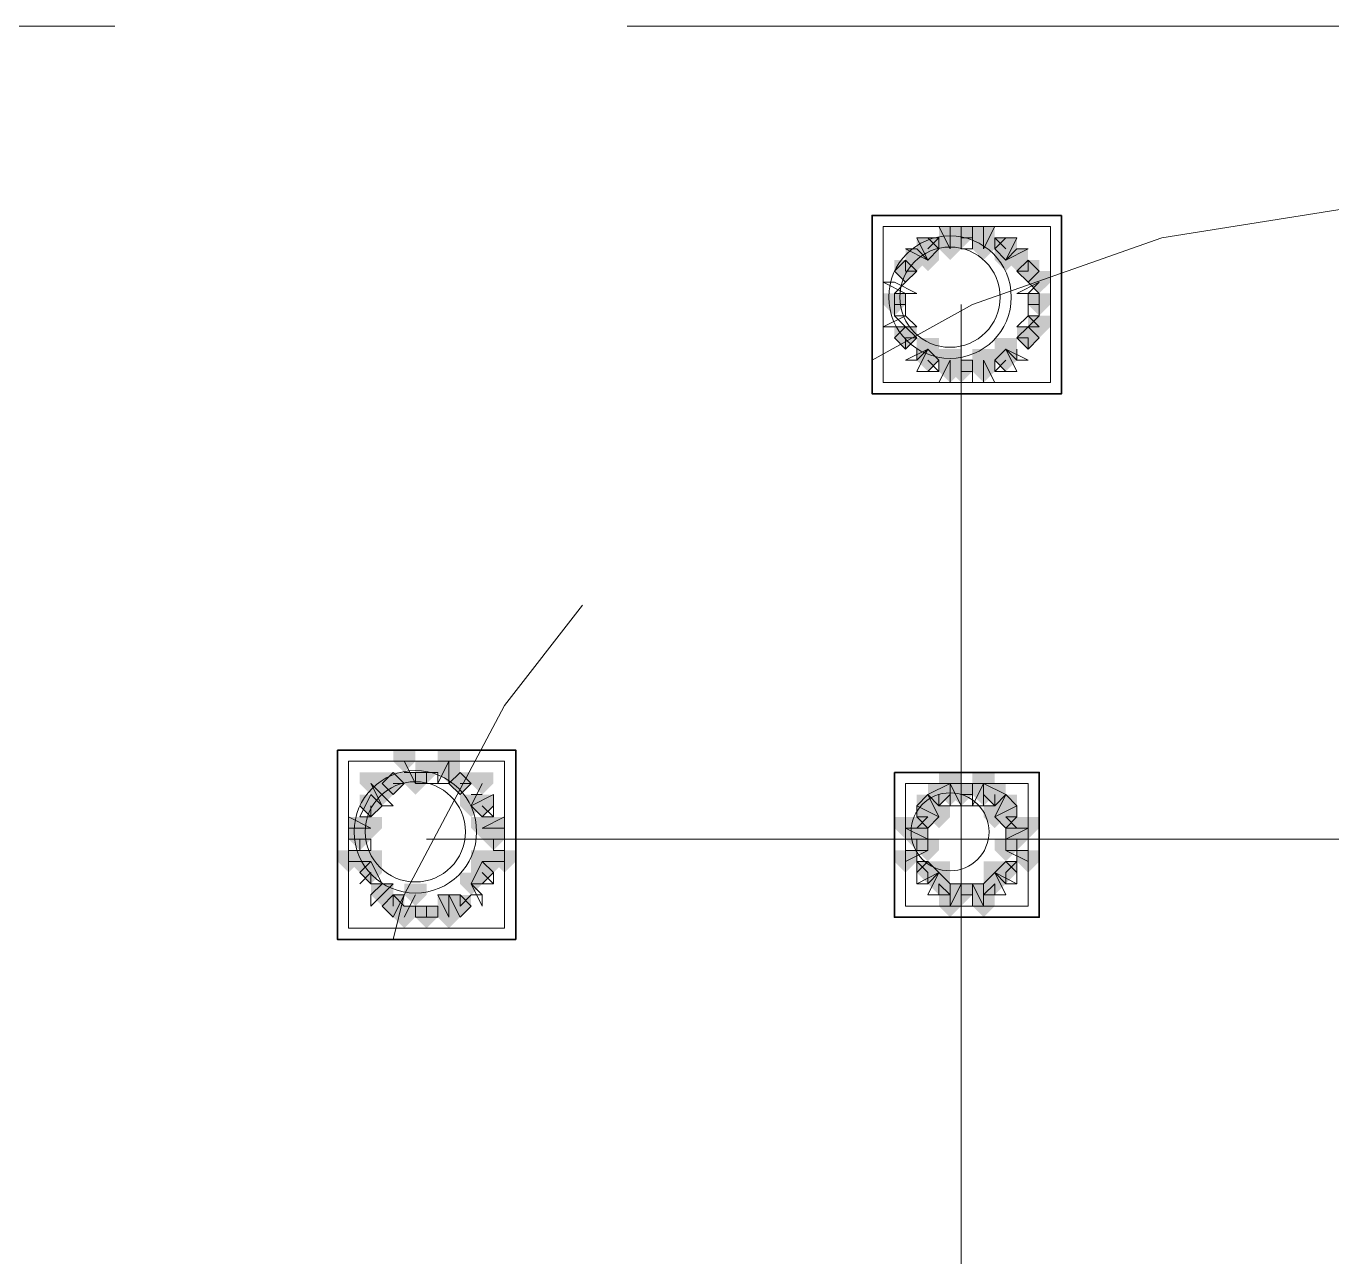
# Model space of a CAD drawing. Header units: millimetres. Extents: x 2315 to 4619, y 1334 to 1897.
# Drawn here: x 3856.37 to 3863.53, y 1554.92 to 1561.67 of the extents above; entities that cross this region are included whole.
import ezdxf

# ---------------------------------------------------------------- set-up
doc = ezdxf.new("R2010")
doc.units = ezdxf.units.MM
doc.linetypes.add('PDF_IMPORT', pattern=[1, 0.8, -0.2])
for name, color, linetype, true_color in [('PDF_10', 7, 'Continuous', 0x00b85c), ('PDF_AXIS', 7, 'Continuous', 0x00b85c), ('PDF_柱构件', 7, 'Continuous', 0x00b85c), ('PDF_转运站初步方案', 7, 'Continuous', 0x00b85c)]:
    doc.layers.add(name, color=color, linetype=linetype, true_color=true_color)
doc.layers.add('PDF_中心线层', color=1, linetype='Continuous')
doc.layers.add('PDF_粗实线层', color=7, linetype='Continuous')

msp = doc.modelspace()

# ---------------------------------------------------------------- hatches: boundary and pattern name
at = {"layer": 'PDF_10', "transparency": 33554559}
for points in [[(3861.4971, 1560.5703), (3861.436, 1560.5703), (3861.436, 1560.5093), (3861.4971, 1560.4482), (3861.5582, 1560.5093), (3861.5582, 1560.5703)], [(3861.4971, 1560.5703), (3861.436, 1560.5703), (3861.436, 1560.5093), (3861.4971, 1560.4482), (3861.5582, 1560.5093), (3861.5582, 1560.5703)], [(3861.3138, 1560.5093), (3861.2527, 1560.5093), (3861.2527, 1560.4482), (3861.3138, 1560.3871), (3861.3749, 1560.4482), (3861.3749, 1560.5093)], [(3861.3138, 1560.5093), (3861.2527, 1560.5093), (3861.2527, 1560.4482), (3861.3138, 1560.3871), (3861.3749, 1560.4482), (3861.3749, 1560.5093)], [(3861.7414, 1560.5093), (3861.6803, 1560.5093), (3861.6803, 1560.4482), (3861.7414, 1560.3871), (3861.8025, 1560.4482), (3861.8025, 1560.5093)], [(3861.7414, 1560.5093), (3861.6803, 1560.5093), (3861.6803, 1560.4482), (3861.7414, 1560.3871), (3861.8025, 1560.4482), (3861.8025, 1560.5093)], [(3861.1917, 1560.3871), (3861.1306, 1560.3871), (3861.1306, 1560.326), (3861.1917, 1560.2649), (3861.2527, 1560.326), (3861.2527, 1560.3871)], [(3861.1917, 1560.3871), (3861.1306, 1560.3871), (3861.1306, 1560.326), (3861.1917, 1560.2649), (3861.2527, 1560.326), (3861.2527, 1560.3871)], [(3861.8636, 1560.3871), (3861.8025, 1560.3871), (3861.8025, 1560.326), (3861.8636, 1560.2649), (3861.9246, 1560.326), (3861.9246, 1560.3871)], [(3861.8636, 1560.3871), (3861.8025, 1560.3871), (3861.8025, 1560.326), (3861.8636, 1560.2649), (3861.9246, 1560.326), (3861.9246, 1560.3871)], [(3861.1306, 1560.2039), (3861.0695, 1560.2039), (3861.0695, 1560.1428), (3861.1306, 1560.0817), (3861.1917, 1560.1428), (3861.1917, 1560.2039)], [(3861.1306, 1560.2039), (3861.0695, 1560.2039), (3861.0695, 1560.1428), (3861.1306, 1560.0817), (3861.1917, 1560.1428), (3861.1917, 1560.2039)], [(3861.9246, 1560.2039), (3861.8636, 1560.2039), (3861.8636, 1560.1428), (3861.9246, 1560.0817), (3861.9857, 1560.1428), (3861.9857, 1560.2039)], [(3861.9246, 1560.2039), (3861.8636, 1560.2039), (3861.8636, 1560.1428), (3861.9246, 1560.0817), (3861.9857, 1560.1428), (3861.9857, 1560.2039)], [(3861.1917, 1560.0206), (3861.1306, 1560.0206), (3861.1306, 1559.9595), (3861.1917, 1559.8985), (3861.2527, 1559.9595), (3861.2527, 1560.0206)], [(3861.1917, 1560.0206), (3861.1306, 1560.0206), (3861.1306, 1559.9595), (3861.1917, 1559.8985), (3861.2527, 1559.9595), (3861.2527, 1560.0206)], [(3861.8636, 1560.0206), (3861.8025, 1560.0206), (3861.8025, 1559.9595), (3861.8636, 1559.8985), (3861.9246, 1559.9595), (3861.9246, 1560.0206)], [(3861.8636, 1560.0206), (3861.8025, 1560.0206), (3861.8025, 1559.9595), (3861.8636, 1559.8985), (3861.9246, 1559.9595), (3861.9246, 1560.0206)], [(3861.3138, 1559.8985), (3861.2527, 1559.8985), (3861.2527, 1559.8374), (3861.3138, 1559.7763), (3861.3749, 1559.8374), (3861.3749, 1559.8985)], [(3861.3138, 1559.8985), (3861.2527, 1559.8985), (3861.2527, 1559.8374), (3861.3138, 1559.7763), (3861.3749, 1559.8374), (3861.3749, 1559.8985)], [(3861.7414, 1559.8985), (3861.6803, 1559.8985), (3861.6803, 1559.8374), (3861.7414, 1559.7763), (3861.8025, 1559.8374), (3861.8025, 1559.8985)], [(3861.7414, 1559.8985), (3861.6803, 1559.8985), (3861.6803, 1559.8374), (3861.7414, 1559.7763), (3861.8025, 1559.8374), (3861.8025, 1559.8985)], [(3861.4971, 1559.8374), (3861.436, 1559.8374), (3861.436, 1559.7763), (3861.4971, 1559.7152), (3861.5582, 1559.7763), (3861.5582, 1559.8374)], [(3861.4971, 1559.8374), (3861.436, 1559.8374), (3861.436, 1559.7763), (3861.4971, 1559.7152), (3861.5582, 1559.7763), (3861.5582, 1559.8374)], [(3858.5652, 1557.6385), (3858.5041, 1557.6385), (3858.5041, 1557.5774), (3858.5652, 1557.5163), (3858.6263, 1557.5774), (3858.6263, 1557.6385)], [(3858.5652, 1557.6385), (3858.5041, 1557.6385), (3858.5041, 1557.5774), (3858.5652, 1557.5163), (3858.6263, 1557.5774), (3858.6263, 1557.6385)], [(3858.3819, 1557.5774), (3858.3209, 1557.5774), (3858.3209, 1557.5163), (3858.3819, 1557.4552), (3858.443, 1557.5163), (3858.443, 1557.5774)], [(3858.3819, 1557.5774), (3858.3209, 1557.5774), (3858.3209, 1557.5163), (3858.3819, 1557.4552), (3858.443, 1557.5163), (3858.443, 1557.5774)], [(3858.3819, 1557.5774), (3858.3209, 1557.5774), (3858.3209, 1557.5163), (3858.3819, 1557.4552), (3858.443, 1557.5163), (3858.443, 1557.5774)], [(3858.7484, 1557.5774), (3858.6873, 1557.5774), (3858.6873, 1557.5163), (3858.7484, 1557.4552), (3858.8095, 1557.5163), (3858.8095, 1557.5774)], [(3858.7484, 1557.5774), (3858.6873, 1557.5774), (3858.6873, 1557.5163), (3858.7484, 1557.4552), (3858.8095, 1557.5163), (3858.8095, 1557.5774)], [(3858.7484, 1557.5774), (3858.6873, 1557.5774), (3858.6873, 1557.5163), (3858.7484, 1557.4552), (3858.8095, 1557.5163), (3858.8095, 1557.5774)], [(3861.3749, 1557.5163), (3861.3138, 1557.5163), (3861.3138, 1557.4552), (3861.3749, 1557.3941), (3861.436, 1557.4552), (3861.436, 1557.5163)], [(3861.3749, 1557.5163), (3861.3138, 1557.5163), (3861.3138, 1557.4552), (3861.3749, 1557.3941), (3861.436, 1557.4552), (3861.436, 1557.5163)], [(3861.4971, 1557.5163), (3861.436, 1557.5163), (3861.436, 1557.4552), (3861.4971, 1557.3941), (3861.5582, 1557.4552), (3861.5582, 1557.5163)], [(3861.4971, 1557.5163), (3861.436, 1557.5163), (3861.436, 1557.4552), (3861.4971, 1557.3941), (3861.5582, 1557.4552), (3861.5582, 1557.5163)], [(3861.6803, 1557.5163), (3861.6192, 1557.5163), (3861.6192, 1557.4552), (3861.6803, 1557.3941), (3861.7414, 1557.4552), (3861.7414, 1557.5163)], [(3861.6803, 1557.5163), (3861.6192, 1557.5163), (3861.6192, 1557.4552), (3861.6803, 1557.3941), (3861.7414, 1557.4552), (3861.7414, 1557.5163)], [(3858.2598, 1557.4552), (3858.1987, 1557.4552), (3858.1987, 1557.3941), (3858.2598, 1557.333), (3858.3209, 1557.3941), (3858.3209, 1557.4552)], [(3858.2598, 1557.4552), (3858.1987, 1557.4552), (3858.1987, 1557.3941), (3858.2598, 1557.333), (3858.3209, 1557.3941), (3858.3209, 1557.4552)], [(3858.8706, 1557.4552), (3858.8095, 1557.4552), (3858.8095, 1557.3941), (3858.8706, 1557.333), (3858.9317, 1557.3941), (3858.9317, 1557.4552)], [(3858.8706, 1557.4552), (3858.8095, 1557.4552), (3858.8095, 1557.3941), (3858.8706, 1557.333), (3858.9317, 1557.3941), (3858.9317, 1557.4552)], [(3861.3138, 1557.3941), (3861.2527, 1557.3941), (3861.2527, 1557.333), (3861.3138, 1557.272), (3861.3749, 1557.333), (3861.3749, 1557.3941)], [(3861.3138, 1557.3941), (3861.2527, 1557.3941), (3861.2527, 1557.333), (3861.3138, 1557.272), (3861.3749, 1557.333), (3861.3749, 1557.3941)], [(3861.7414, 1557.3941), (3861.6803, 1557.3941), (3861.6803, 1557.333), (3861.7414, 1557.272), (3861.8025, 1557.333), (3861.8025, 1557.3941)], [(3861.7414, 1557.3941), (3861.6803, 1557.3941), (3861.6803, 1557.333), (3861.7414, 1557.272), (3861.8025, 1557.333), (3861.8025, 1557.3941)], [(3858.1987, 1557.272), (3858.1376, 1557.272), (3858.1376, 1557.2109), (3858.1987, 1557.1498), (3858.2598, 1557.2109), (3858.2598, 1557.272)], [(3858.1987, 1557.272), (3858.1376, 1557.272), (3858.1376, 1557.2109), (3858.1987, 1557.1498), (3858.2598, 1557.2109), (3858.2598, 1557.272)], [(3858.1987, 1557.272), (3858.1376, 1557.272), (3858.1376, 1557.2109), (3858.1987, 1557.1498), (3858.2598, 1557.2109), (3858.2598, 1557.272)], [(3858.9317, 1557.272), (3858.8706, 1557.272), (3858.8706, 1557.2109), (3858.9317, 1557.1498), (3858.9927, 1557.2109), (3858.9927, 1557.272)], [(3858.9317, 1557.272), (3858.8706, 1557.272), (3858.8706, 1557.2109), (3858.9317, 1557.1498), (3858.9927, 1557.2109), (3858.9927, 1557.272)], [(3861.2527, 1557.272), (3861.1917, 1557.272), (3861.1917, 1557.2109), (3861.2527, 1557.1498), (3861.3138, 1557.2109), (3861.3138, 1557.272)], [(3861.2527, 1557.272), (3861.1917, 1557.272), (3861.1917, 1557.2109), (3861.2527, 1557.1498), (3861.3138, 1557.2109), (3861.3138, 1557.272)], [(3861.2527, 1557.272), (3861.1917, 1557.272), (3861.1917, 1557.2109), (3861.2527, 1557.1498), (3861.3138, 1557.2109), (3861.3138, 1557.272)], [(3861.8025, 1557.272), (3861.7414, 1557.272), (3861.7414, 1557.2109), (3861.8025, 1557.1498), (3861.8636, 1557.2109), (3861.8636, 1557.272)], [(3861.8025, 1557.272), (3861.7414, 1557.272), (3861.7414, 1557.2109), (3861.8025, 1557.1498), (3861.8636, 1557.2109), (3861.8636, 1557.272)], [(3861.8025, 1557.272), (3861.7414, 1557.272), (3861.7414, 1557.2109), (3861.8025, 1557.1498), (3861.8636, 1557.2109), (3861.8636, 1557.272)], [(3858.2598, 1557.0887), (3858.1987, 1557.0887), (3858.1987, 1557.0276), (3858.2598, 1556.9666), (3858.3209, 1557.0276), (3858.3209, 1557.0887)], [(3858.2598, 1557.0887), (3858.1987, 1557.0887), (3858.1987, 1557.0276), (3858.2598, 1556.9666), (3858.3209, 1557.0276), (3858.3209, 1557.0887)], [(3858.8706, 1557.0887), (3858.8095, 1557.0887), (3858.8095, 1557.0276), (3858.8706, 1556.9666), (3858.9317, 1557.0276), (3858.9317, 1557.0887)], [(3858.8706, 1557.0887), (3858.8095, 1557.0887), (3858.8095, 1557.0276), (3858.8706, 1556.9666), (3858.9317, 1557.0276), (3858.9317, 1557.0887)], [(3861.3138, 1557.0887), (3861.2527, 1557.0887), (3861.2527, 1557.0276), (3861.3138, 1556.9666), (3861.3749, 1557.0276), (3861.3749, 1557.0887)], [(3861.3138, 1557.0887), (3861.2527, 1557.0887), (3861.2527, 1557.0276), (3861.3138, 1556.9666), (3861.3749, 1557.0276), (3861.3749, 1557.0887)], [(3861.3749, 1557.0276), (3861.3138, 1557.0276), (3861.3138, 1556.9666), (3861.3749, 1556.9055), (3861.436, 1556.9666), (3861.436, 1557.0276)], [(3861.3749, 1557.0276), (3861.3138, 1557.0276), (3861.3138, 1556.9666), (3861.3749, 1556.9055), (3861.436, 1556.9666), (3861.436, 1557.0276)], [(3861.6803, 1557.0276), (3861.6192, 1557.0276), (3861.6192, 1556.9666), (3861.6803, 1556.9055), (3861.7414, 1556.9666), (3861.7414, 1557.0276)], [(3861.6803, 1557.0276), (3861.6192, 1557.0276), (3861.6192, 1556.9666), (3861.6803, 1556.9055), (3861.7414, 1556.9666), (3861.7414, 1557.0276)], [(3861.7414, 1557.0887), (3861.6803, 1557.0887), (3861.6803, 1557.0276), (3861.7414, 1556.9666), (3861.8025, 1557.0276), (3861.8025, 1557.0887)], [(3861.7414, 1557.0887), (3861.6803, 1557.0887), (3861.6803, 1557.0276), (3861.7414, 1556.9666), (3861.8025, 1557.0276), (3861.8025, 1557.0887)], [(3861.4971, 1556.9666), (3861.436, 1556.9666), (3861.436, 1556.9055), (3861.4971, 1556.8444), (3861.5582, 1556.9055), (3861.5582, 1556.9666)], [(3861.4971, 1556.9666), (3861.436, 1556.9666), (3861.436, 1556.9055), (3861.4971, 1556.8444), (3861.5582, 1556.9055), (3861.5582, 1556.9666)], [(3858.3819, 1556.9055), (3858.3209, 1556.9055), (3858.3209, 1556.8444), (3858.3819, 1556.7833), (3858.443, 1556.8444), (3858.443, 1556.9055)], [(3858.3819, 1556.9055), (3858.3209, 1556.9055), (3858.3209, 1556.8444), (3858.3819, 1556.7833), (3858.443, 1556.8444), (3858.443, 1556.9055)], [(3858.7484, 1556.9055), (3858.6873, 1556.9055), (3858.6873, 1556.8444), (3858.7484, 1556.7833), (3858.8095, 1556.8444), (3858.8095, 1556.9055)], [(3858.7484, 1556.9055), (3858.6873, 1556.9055), (3858.6873, 1556.8444), (3858.7484, 1556.7833), (3858.8095, 1556.8444), (3858.8095, 1556.9055)], [(3858.5652, 1556.8444), (3858.5041, 1556.8444), (3858.5041, 1556.7833), (3858.5652, 1556.7222), (3858.6263, 1556.7833), (3858.6263, 1556.8444)], [(3858.5652, 1556.8444), (3858.5041, 1556.8444), (3858.5041, 1556.7833), (3858.5652, 1556.7222), (3858.6263, 1556.7833), (3858.6263, 1556.8444)]]:
    msp.add_hatch(color=6, dxfattribs=at).paths.add_polyline_path(points)
at = {"layer": 'PDF_柱构件', "transparency": 33554559}
for points in [[(3861.436, 1560.5703), (3861.3749, 1560.5703), (3861.3749, 1560.5093), (3861.436, 1560.4482), (3861.4971, 1560.5093), (3861.4971, 1560.5703)], [(3861.6192, 1560.5703), (3861.5582, 1560.5703), (3861.5582, 1560.5093), (3861.6192, 1560.4482), (3861.6803, 1560.5093), (3861.6803, 1560.5703)], [(3861.436, 1560.5093), (3861.3749, 1560.5093), (3861.3749, 1560.4482), (3861.436, 1560.3871), (3861.4971, 1560.4482), (3861.4971, 1560.5093)], [(3861.6192, 1560.5093), (3861.5582, 1560.5093), (3861.5582, 1560.4482), (3861.6192, 1560.3871), (3861.6803, 1560.4482), (3861.6803, 1560.5093)], [(3861.2527, 1560.4482), (3861.1917, 1560.4482), (3861.1917, 1560.3871), (3861.2527, 1560.326), (3861.3138, 1560.3871), (3861.3138, 1560.4482)], [(3861.3138, 1560.4482), (3861.2527, 1560.4482), (3861.2527, 1560.3871), (3861.3138, 1560.326), (3861.3749, 1560.3871), (3861.3749, 1560.4482)], [(3861.7414, 1560.4482), (3861.6803, 1560.4482), (3861.6803, 1560.3871), (3861.7414, 1560.326), (3861.8025, 1560.3871), (3861.8025, 1560.4482)], [(3861.8025, 1560.4482), (3861.7414, 1560.4482), (3861.7414, 1560.3871), (3861.8025, 1560.326), (3861.8636, 1560.3871), (3861.8636, 1560.4482)], [(3861.9246, 1560.326), (3861.8636, 1560.326), (3861.8636, 1560.2649), (3861.9246, 1560.2039), (3861.9857, 1560.2649), (3861.9857, 1560.326)], [(3861.9246, 1560.0817), (3861.8636, 1560.0817), (3861.8636, 1560.0206), (3861.9246, 1559.9595), (3861.9857, 1560.0206), (3861.9857, 1560.0817)], [(3861.3138, 1559.9595), (3861.2527, 1559.9595), (3861.2527, 1559.8985), (3861.3138, 1559.8374), (3861.3749, 1559.8985), (3861.3749, 1559.9595)], [(3861.436, 1559.8985), (3861.3749, 1559.8985), (3861.3749, 1559.8374), (3861.436, 1559.7763), (3861.4971, 1559.8374), (3861.4971, 1559.8985)], [(3861.6192, 1559.8985), (3861.5582, 1559.8985), (3861.5582, 1559.8374), (3861.6192, 1559.7763), (3861.6803, 1559.8374), (3861.6803, 1559.8985)], [(3861.7414, 1559.9595), (3861.6803, 1559.9595), (3861.6803, 1559.8985), (3861.7414, 1559.8374), (3861.8025, 1559.8985), (3861.8025, 1559.9595)], [(3861.436, 1559.8374), (3861.3749, 1559.8374), (3861.3749, 1559.7763), (3861.436, 1559.7152), (3861.4971, 1559.7763), (3861.4971, 1559.8374)], [(3861.6192, 1559.8374), (3861.5582, 1559.8374), (3861.5582, 1559.7763), (3861.6192, 1559.7152), (3861.6803, 1559.7763), (3861.6803, 1559.8374)], [(3858.443, 1557.6995), (3858.3819, 1557.6995), (3858.3819, 1557.6385), (3858.443, 1557.5774), (3858.5041, 1557.6385), (3858.5041, 1557.6995)], [(3858.6873, 1557.6995), (3858.6263, 1557.6995), (3858.6263, 1557.6385), (3858.6873, 1557.5774), (3858.7484, 1557.6385), (3858.7484, 1557.6995)], [(3858.6873, 1557.6385), (3858.6263, 1557.6385), (3858.6263, 1557.5774), (3858.6873, 1557.5163), (3858.7484, 1557.5774), (3858.7484, 1557.6385)], [(3858.2598, 1557.5774), (3858.1987, 1557.5774), (3858.1987, 1557.5163), (3858.2598, 1557.4552), (3858.3209, 1557.5163), (3858.3209, 1557.5774)], [(3858.5041, 1557.5774), (3858.443, 1557.5774), (3858.443, 1557.5163), (3858.5041, 1557.4552), (3858.5652, 1557.5163), (3858.5652, 1557.5774)], [(3858.8706, 1557.5774), (3858.8095, 1557.5774), (3858.8095, 1557.5163), (3858.8706, 1557.4552), (3858.9317, 1557.5163), (3858.9317, 1557.5774)], [(3861.436, 1557.5774), (3861.3749, 1557.5774), (3861.3749, 1557.5163), (3861.436, 1557.4552), (3861.4971, 1557.5163), (3861.4971, 1557.5774)], [(3861.6192, 1557.5774), (3861.5582, 1557.5774), (3861.5582, 1557.5163), (3861.6192, 1557.4552), (3861.6803, 1557.5163), (3861.6803, 1557.5774)], [(3858.3209, 1557.5163), (3858.2598, 1557.5163), (3858.2598, 1557.4552), (3858.3209, 1557.3941), (3858.3819, 1557.4552), (3858.3819, 1557.5163)], [(3861.436, 1557.5163), (3861.3749, 1557.5163), (3861.3749, 1557.4552), (3861.436, 1557.3941), (3861.4971, 1557.4552), (3861.4971, 1557.5163)], [(3861.6192, 1557.5163), (3861.5582, 1557.5163), (3861.5582, 1557.4552), (3861.6192, 1557.3941), (3861.6803, 1557.4552), (3861.6803, 1557.5163)], [(3858.8095, 1557.4552), (3858.7484, 1557.4552), (3858.7484, 1557.3941), (3858.8095, 1557.333), (3858.8706, 1557.3941), (3858.8706, 1557.4552)], [(3861.3138, 1557.4552), (3861.2527, 1557.4552), (3861.2527, 1557.3941), (3861.3138, 1557.333), (3861.3749, 1557.3941), (3861.3749, 1557.4552)], [(3861.3749, 1557.3941), (3861.3138, 1557.3941), (3861.3138, 1557.333), (3861.3749, 1557.272), (3861.436, 1557.333), (3861.436, 1557.3941)], [(3861.6803, 1557.3941), (3861.6192, 1557.3941), (3861.6192, 1557.333), (3861.6803, 1557.272), (3861.7414, 1557.333), (3861.7414, 1557.3941)], [(3861.7414, 1557.4552), (3861.6803, 1557.4552), (3861.6803, 1557.3941), (3861.7414, 1557.333), (3861.8025, 1557.3941), (3861.8025, 1557.4552)], [(3858.1987, 1557.333), (3858.1376, 1557.333), (3858.1376, 1557.272), (3858.1987, 1557.2109), (3858.2598, 1557.272), (3858.2598, 1557.333)], [(3858.2598, 1557.333), (3858.1987, 1557.333), (3858.1987, 1557.272), (3858.2598, 1557.2109), (3858.3209, 1557.272), (3858.3209, 1557.333)], [(3858.8706, 1557.333), (3858.8095, 1557.333), (3858.8095, 1557.272), (3858.8706, 1557.2109), (3858.9317, 1557.272), (3858.9317, 1557.333)], [(3858.9317, 1557.333), (3858.8706, 1557.333), (3858.8706, 1557.272), (3858.9317, 1557.2109), (3858.9927, 1557.272), (3858.9927, 1557.333)], [(3861.1917, 1557.333), (3861.1306, 1557.333), (3861.1306, 1557.272), (3861.1917, 1557.2109), (3861.2527, 1557.272), (3861.2527, 1557.333)], [(3861.2527, 1557.333), (3861.1917, 1557.333), (3861.1917, 1557.272), (3861.2527, 1557.2109), (3861.3138, 1557.272), (3861.3138, 1557.333)], [(3861.8025, 1557.333), (3861.7414, 1557.333), (3861.7414, 1557.272), (3861.8025, 1557.2109), (3861.8636, 1557.272), (3861.8636, 1557.333)], [(3861.8636, 1557.333), (3861.8025, 1557.333), (3861.8025, 1557.272), (3861.8636, 1557.2109), (3861.9246, 1557.272), (3861.9246, 1557.333)], [(3861.3138, 1557.2109), (3861.2527, 1557.2109), (3861.2527, 1557.1498), (3861.3138, 1557.0887), (3861.3749, 1557.1498), (3861.3749, 1557.2109)], [(3861.7414, 1557.2109), (3861.6803, 1557.2109), (3861.6803, 1557.1498), (3861.7414, 1557.0887), (3861.8025, 1557.1498), (3861.8025, 1557.2109)], [(3858.1376, 1557.1498), (3858.0765, 1557.1498), (3858.0765, 1557.0887), (3858.1376, 1557.0276), (3858.1987, 1557.0887), (3858.1987, 1557.1498)], [(3858.1987, 1557.1498), (3858.1376, 1557.1498), (3858.1376, 1557.0887), (3858.1987, 1557.0276), (3858.2598, 1557.0887), (3858.2598, 1557.1498)], [(3858.2598, 1557.1498), (3858.1987, 1557.1498), (3858.1987, 1557.0887), (3858.2598, 1557.0276), (3858.3209, 1557.0887), (3858.3209, 1557.1498)], [(3858.8706, 1557.1498), (3858.8095, 1557.1498), (3858.8095, 1557.0887), (3858.8706, 1557.0276), (3858.9317, 1557.0887), (3858.9317, 1557.1498)], [(3858.9317, 1557.1498), (3858.8706, 1557.1498), (3858.8706, 1557.0887), (3858.9317, 1557.0276), (3858.9927, 1557.0887), (3858.9927, 1557.1498)], [(3858.9927, 1557.1498), (3858.9317, 1557.1498), (3858.9317, 1557.0887), (3858.9927, 1557.0276), (3859.0538, 1557.0887), (3859.0538, 1557.1498)], [(3861.1917, 1557.1498), (3861.1306, 1557.1498), (3861.1306, 1557.0887), (3861.1917, 1557.0276), (3861.2527, 1557.0887), (3861.2527, 1557.1498)], [(3861.8636, 1557.1498), (3861.8025, 1557.1498), (3861.8025, 1557.0887), (3861.8636, 1557.0276), (3861.9246, 1557.0887), (3861.9246, 1557.1498)], [(3858.8095, 1557.0276), (3858.7484, 1557.0276), (3858.7484, 1556.9666), (3858.8095, 1556.9055), (3858.8706, 1556.9666), (3858.8706, 1557.0276)], [(3861.3749, 1557.0887), (3861.3138, 1557.0887), (3861.3138, 1557.0276), (3861.3749, 1556.9666), (3861.436, 1557.0276), (3861.436, 1557.0887)], [(3861.6803, 1557.0887), (3861.6192, 1557.0887), (3861.6192, 1557.0276), (3861.6803, 1556.9666), (3861.7414, 1557.0276), (3861.7414, 1557.0887)], [(3858.3209, 1556.9666), (3858.2598, 1556.9666), (3858.2598, 1556.9055), (3858.3209, 1556.8444), (3858.3819, 1556.9055), (3858.3819, 1556.9666)], [(3858.5041, 1556.9666), (3858.443, 1556.9666), (3858.443, 1556.9055), (3858.5041, 1556.8444), (3858.5652, 1556.9055), (3858.5652, 1556.9666)], [(3861.436, 1556.9666), (3861.3749, 1556.9666), (3861.3749, 1556.9055), (3861.436, 1556.8444), (3861.4971, 1556.9055), (3861.4971, 1556.9666)], [(3861.6192, 1556.9666), (3861.5582, 1556.9666), (3861.5582, 1556.9055), (3861.6192, 1556.8444), (3861.6803, 1556.9055), (3861.6803, 1556.9666)], [(3858.6873, 1556.9055), (3858.6263, 1556.9055), (3858.6263, 1556.8444), (3858.6873, 1556.7833), (3858.7484, 1556.8444), (3858.7484, 1556.9055)], [(3861.436, 1556.9055), (3861.3749, 1556.9055), (3861.3749, 1556.8444), (3861.436, 1556.7833), (3861.4971, 1556.8444), (3861.4971, 1556.9055)], [(3861.6192, 1556.9055), (3861.5582, 1556.9055), (3861.5582, 1556.8444), (3861.6192, 1556.7833), (3861.6803, 1556.8444), (3861.6803, 1556.9055)], [(3858.443, 1556.8444), (3858.3819, 1556.8444), (3858.3819, 1556.7833), (3858.443, 1556.7222), (3858.5041, 1556.7833), (3858.5041, 1556.8444)], [(3858.6873, 1556.8444), (3858.6263, 1556.8444), (3858.6263, 1556.7833), (3858.6873, 1556.7222), (3858.7484, 1556.7833), (3858.7484, 1556.8444)]]:
    msp.add_hatch(color=6, dxfattribs=at).paths.add_polyline_path(points)
at = {"layer": 'PDF_转运站初步方案', "transparency": 33554559}
for points in [[(3861.4971, 1560.5703), (3861.436, 1560.5703), (3861.436, 1560.5093), (3861.4971, 1560.4482), (3861.5582, 1560.5093), (3861.5582, 1560.5703)], [(3861.4971, 1560.5703), (3861.436, 1560.5703), (3861.436, 1560.5093), (3861.4971, 1560.4482), (3861.5582, 1560.5093), (3861.5582, 1560.5703)], [(3861.3138, 1560.5093), (3861.2527, 1560.5093), (3861.2527, 1560.4482), (3861.3138, 1560.3871), (3861.3749, 1560.4482), (3861.3749, 1560.5093)], [(3861.3138, 1560.5093), (3861.2527, 1560.5093), (3861.2527, 1560.4482), (3861.3138, 1560.3871), (3861.3749, 1560.4482), (3861.3749, 1560.5093)], [(3861.7414, 1560.5093), (3861.6803, 1560.5093), (3861.6803, 1560.4482), (3861.7414, 1560.3871), (3861.8025, 1560.4482), (3861.8025, 1560.5093)], [(3861.7414, 1560.5093), (3861.6803, 1560.5093), (3861.6803, 1560.4482), (3861.7414, 1560.3871), (3861.8025, 1560.4482), (3861.8025, 1560.5093)], [(3861.1917, 1560.3871), (3861.1306, 1560.3871), (3861.1306, 1560.326), (3861.1917, 1560.2649), (3861.2527, 1560.326), (3861.2527, 1560.3871)], [(3861.1917, 1560.3871), (3861.1306, 1560.3871), (3861.1306, 1560.326), (3861.1917, 1560.2649), (3861.2527, 1560.326), (3861.2527, 1560.3871)], [(3861.8636, 1560.3871), (3861.8025, 1560.3871), (3861.8025, 1560.326), (3861.8636, 1560.2649), (3861.9246, 1560.326), (3861.9246, 1560.3871)], [(3861.8636, 1560.3871), (3861.8025, 1560.3871), (3861.8025, 1560.326), (3861.8636, 1560.2649), (3861.9246, 1560.326), (3861.9246, 1560.3871)], [(3861.1306, 1560.2039), (3861.0695, 1560.2039), (3861.0695, 1560.1428), (3861.1306, 1560.0817), (3861.1917, 1560.1428), (3861.1917, 1560.2039)], [(3861.1306, 1560.2039), (3861.0695, 1560.2039), (3861.0695, 1560.1428), (3861.1306, 1560.0817), (3861.1917, 1560.1428), (3861.1917, 1560.2039)], [(3861.9246, 1560.2039), (3861.8636, 1560.2039), (3861.8636, 1560.1428), (3861.9246, 1560.0817), (3861.9857, 1560.1428), (3861.9857, 1560.2039)], [(3861.9246, 1560.2039), (3861.8636, 1560.2039), (3861.8636, 1560.1428), (3861.9246, 1560.0817), (3861.9857, 1560.1428), (3861.9857, 1560.2039)], [(3861.1917, 1560.0206), (3861.1306, 1560.0206), (3861.1306, 1559.9595), (3861.1917, 1559.8985), (3861.2527, 1559.9595), (3861.2527, 1560.0206)], [(3861.1917, 1560.0206), (3861.1306, 1560.0206), (3861.1306, 1559.9595), (3861.1917, 1559.8985), (3861.2527, 1559.9595), (3861.2527, 1560.0206)], [(3861.8636, 1560.0206), (3861.8025, 1560.0206), (3861.8025, 1559.9595), (3861.8636, 1559.8985), (3861.9246, 1559.9595), (3861.9246, 1560.0206)], [(3861.8636, 1560.0206), (3861.8025, 1560.0206), (3861.8025, 1559.9595), (3861.8636, 1559.8985), (3861.9246, 1559.9595), (3861.9246, 1560.0206)], [(3861.3138, 1559.8985), (3861.2527, 1559.8985), (3861.2527, 1559.8374), (3861.3138, 1559.7763), (3861.3749, 1559.8374), (3861.3749, 1559.8985)], [(3861.3138, 1559.8985), (3861.2527, 1559.8985), (3861.2527, 1559.8374), (3861.3138, 1559.7763), (3861.3749, 1559.8374), (3861.3749, 1559.8985)], [(3861.7414, 1559.8985), (3861.6803, 1559.8985), (3861.6803, 1559.8374), (3861.7414, 1559.7763), (3861.8025, 1559.8374), (3861.8025, 1559.8985)], [(3861.7414, 1559.8985), (3861.6803, 1559.8985), (3861.6803, 1559.8374), (3861.7414, 1559.7763), (3861.8025, 1559.8374), (3861.8025, 1559.8985)], [(3861.4971, 1559.8374), (3861.436, 1559.8374), (3861.436, 1559.7763), (3861.4971, 1559.7152), (3861.5582, 1559.7763), (3861.5582, 1559.8374)], [(3861.4971, 1559.8374), (3861.436, 1559.8374), (3861.436, 1559.7763), (3861.4971, 1559.7152), (3861.5582, 1559.7763), (3861.5582, 1559.8374)], [(3858.5652, 1557.6385), (3858.5041, 1557.6385), (3858.5041, 1557.5774), (3858.5652, 1557.5163), (3858.6263, 1557.5774), (3858.6263, 1557.6385)], [(3858.5652, 1557.6385), (3858.5041, 1557.6385), (3858.5041, 1557.5774), (3858.5652, 1557.5163), (3858.6263, 1557.5774), (3858.6263, 1557.6385)], [(3858.3819, 1557.5774), (3858.3209, 1557.5774), (3858.3209, 1557.5163), (3858.3819, 1557.4552), (3858.443, 1557.5163), (3858.443, 1557.5774)], [(3858.3819, 1557.5774), (3858.3209, 1557.5774), (3858.3209, 1557.5163), (3858.3819, 1557.4552), (3858.443, 1557.5163), (3858.443, 1557.5774)], [(3858.7484, 1557.5774), (3858.6873, 1557.5774), (3858.6873, 1557.5163), (3858.7484, 1557.4552), (3858.8095, 1557.5163), (3858.8095, 1557.5774)], [(3858.7484, 1557.5774), (3858.6873, 1557.5774), (3858.6873, 1557.5163), (3858.7484, 1557.4552), (3858.8095, 1557.5163), (3858.8095, 1557.5774)], [(3861.3749, 1557.5163), (3861.3138, 1557.5163), (3861.3138, 1557.4552), (3861.3749, 1557.3941), (3861.436, 1557.4552), (3861.436, 1557.5163)], [(3861.3749, 1557.5163), (3861.3138, 1557.5163), (3861.3138, 1557.4552), (3861.3749, 1557.3941), (3861.436, 1557.4552), (3861.436, 1557.5163)], [(3861.4971, 1557.5163), (3861.436, 1557.5163), (3861.436, 1557.4552), (3861.4971, 1557.3941), (3861.5582, 1557.4552), (3861.5582, 1557.5163)], [(3861.4971, 1557.5163), (3861.436, 1557.5163), (3861.436, 1557.4552), (3861.4971, 1557.3941), (3861.5582, 1557.4552), (3861.5582, 1557.5163)], [(3861.6803, 1557.5163), (3861.6192, 1557.5163), (3861.6192, 1557.4552), (3861.6803, 1557.3941), (3861.7414, 1557.4552), (3861.7414, 1557.5163)], [(3861.6803, 1557.5163), (3861.6192, 1557.5163), (3861.6192, 1557.4552), (3861.6803, 1557.3941), (3861.7414, 1557.4552), (3861.7414, 1557.5163)], [(3858.2598, 1557.4552), (3858.1987, 1557.4552), (3858.1987, 1557.3941), (3858.2598, 1557.333), (3858.3209, 1557.3941), (3858.3209, 1557.4552)], [(3858.2598, 1557.4552), (3858.1987, 1557.4552), (3858.1987, 1557.3941), (3858.2598, 1557.333), (3858.3209, 1557.3941), (3858.3209, 1557.4552)], [(3858.8706, 1557.4552), (3858.8095, 1557.4552), (3858.8095, 1557.3941), (3858.8706, 1557.333), (3858.9317, 1557.3941), (3858.9317, 1557.4552)], [(3858.8706, 1557.4552), (3858.8095, 1557.4552), (3858.8095, 1557.3941), (3858.8706, 1557.333), (3858.9317, 1557.3941), (3858.9317, 1557.4552)], [(3861.3138, 1557.3941), (3861.2527, 1557.3941), (3861.2527, 1557.333), (3861.3138, 1557.272), (3861.3749, 1557.333), (3861.3749, 1557.3941)], [(3861.3138, 1557.3941), (3861.2527, 1557.3941), (3861.2527, 1557.333), (3861.3138, 1557.272), (3861.3749, 1557.333), (3861.3749, 1557.3941)], [(3861.7414, 1557.3941), (3861.6803, 1557.3941), (3861.6803, 1557.333), (3861.7414, 1557.272), (3861.8025, 1557.333), (3861.8025, 1557.3941)], [(3861.7414, 1557.3941), (3861.6803, 1557.3941), (3861.6803, 1557.333), (3861.7414, 1557.272), (3861.8025, 1557.333), (3861.8025, 1557.3941)], [(3858.1987, 1557.272), (3858.1376, 1557.272), (3858.1376, 1557.2109), (3858.1987, 1557.1498), (3858.2598, 1557.2109), (3858.2598, 1557.272)], [(3858.1987, 1557.272), (3858.1376, 1557.272), (3858.1376, 1557.2109), (3858.1987, 1557.1498), (3858.2598, 1557.2109), (3858.2598, 1557.272)], [(3858.9317, 1557.272), (3858.8706, 1557.272), (3858.8706, 1557.2109), (3858.9317, 1557.1498), (3858.9927, 1557.2109), (3858.9927, 1557.272)], [(3858.9317, 1557.272), (3858.8706, 1557.272), (3858.8706, 1557.2109), (3858.9317, 1557.1498), (3858.9927, 1557.2109), (3858.9927, 1557.272)], [(3861.2527, 1557.272), (3861.1917, 1557.272), (3861.1917, 1557.2109), (3861.2527, 1557.1498), (3861.3138, 1557.2109), (3861.3138, 1557.272)], [(3861.2527, 1557.272), (3861.1917, 1557.272), (3861.1917, 1557.2109), (3861.2527, 1557.1498), (3861.3138, 1557.2109), (3861.3138, 1557.272)], [(3861.8025, 1557.272), (3861.7414, 1557.272), (3861.7414, 1557.2109), (3861.8025, 1557.1498), (3861.8636, 1557.2109), (3861.8636, 1557.272)], [(3861.8025, 1557.272), (3861.7414, 1557.272), (3861.7414, 1557.2109), (3861.8025, 1557.1498), (3861.8636, 1557.2109), (3861.8636, 1557.272)], [(3858.2598, 1557.0887), (3858.1987, 1557.0887), (3858.1987, 1557.0276), (3858.2598, 1556.9666), (3858.3209, 1557.0276), (3858.3209, 1557.0887)], [(3858.2598, 1557.0887), (3858.1987, 1557.0887), (3858.1987, 1557.0276), (3858.2598, 1556.9666), (3858.3209, 1557.0276), (3858.3209, 1557.0887)], [(3858.8706, 1557.0887), (3858.8095, 1557.0887), (3858.8095, 1557.0276), (3858.8706, 1556.9666), (3858.9317, 1557.0276), (3858.9317, 1557.0887)], [(3858.8706, 1557.0887), (3858.8095, 1557.0887), (3858.8095, 1557.0276), (3858.8706, 1556.9666), (3858.9317, 1557.0276), (3858.9317, 1557.0887)], [(3861.3138, 1557.0887), (3861.2527, 1557.0887), (3861.2527, 1557.0276), (3861.3138, 1556.9666), (3861.3749, 1557.0276), (3861.3749, 1557.0887)], [(3861.3138, 1557.0887), (3861.2527, 1557.0887), (3861.2527, 1557.0276), (3861.3138, 1556.9666), (3861.3749, 1557.0276), (3861.3749, 1557.0887)], [(3861.3749, 1557.0276), (3861.3138, 1557.0276), (3861.3138, 1556.9666), (3861.3749, 1556.9055), (3861.436, 1556.9666), (3861.436, 1557.0276)], [(3861.3749, 1557.0276), (3861.3138, 1557.0276), (3861.3138, 1556.9666), (3861.3749, 1556.9055), (3861.436, 1556.9666), (3861.436, 1557.0276)], [(3861.6803, 1557.0276), (3861.6192, 1557.0276), (3861.6192, 1556.9666), (3861.6803, 1556.9055), (3861.7414, 1556.9666), (3861.7414, 1557.0276)], [(3861.6803, 1557.0276), (3861.6192, 1557.0276), (3861.6192, 1556.9666), (3861.6803, 1556.9055), (3861.7414, 1556.9666), (3861.7414, 1557.0276)], [(3861.7414, 1557.0887), (3861.6803, 1557.0887), (3861.6803, 1557.0276), (3861.7414, 1556.9666), (3861.8025, 1557.0276), (3861.8025, 1557.0887)], [(3861.7414, 1557.0887), (3861.6803, 1557.0887), (3861.6803, 1557.0276), (3861.7414, 1556.9666), (3861.8025, 1557.0276), (3861.8025, 1557.0887)], [(3861.4971, 1556.9666), (3861.436, 1556.9666), (3861.436, 1556.9055), (3861.4971, 1556.8444), (3861.5582, 1556.9055), (3861.5582, 1556.9666)], [(3861.4971, 1556.9666), (3861.436, 1556.9666), (3861.436, 1556.9055), (3861.4971, 1556.8444), (3861.5582, 1556.9055), (3861.5582, 1556.9666)], [(3858.3819, 1556.9055), (3858.3209, 1556.9055), (3858.3209, 1556.8444), (3858.3819, 1556.7833), (3858.443, 1556.8444), (3858.443, 1556.9055)], [(3858.3819, 1556.9055), (3858.3209, 1556.9055), (3858.3209, 1556.8444), (3858.3819, 1556.7833), (3858.443, 1556.8444), (3858.443, 1556.9055)], [(3858.7484, 1556.9055), (3858.6873, 1556.9055), (3858.6873, 1556.8444), (3858.7484, 1556.7833), (3858.8095, 1556.8444), (3858.8095, 1556.9055)], [(3858.7484, 1556.9055), (3858.6873, 1556.9055), (3858.6873, 1556.8444), (3858.7484, 1556.7833), (3858.8095, 1556.8444), (3858.8095, 1556.9055)], [(3858.5652, 1556.8444), (3858.5041, 1556.8444), (3858.5041, 1556.7833), (3858.5652, 1556.7222), (3858.6263, 1556.7833), (3858.6263, 1556.8444)], [(3858.5652, 1556.8444), (3858.5041, 1556.8444), (3858.5041, 1556.7833), (3858.5652, 1556.7222), (3858.6263, 1556.7833), (3858.6263, 1556.8444)]]:
    msp.add_hatch(color=6, dxfattribs=at).paths.add_polyline_path(points)

# ---------------------------------------------------------------- linework, layer by layer
at = {"layer": 'PDF_10', "color": 6, "lineweight": 18}
for points in [[(3861.5582, 1560.5093), (3861.4971, 1560.5093), (3861.4971, 1560.5703)], [(3861.3749, 1560.5093), (3861.3138, 1560.4482)], [(3861.3749, 1560.4482), (3861.3138, 1560.5093)], [(3861.7414, 1560.4482), (3861.6803, 1560.5093)], [(3861.6803, 1560.4482), (3861.7414, 1560.5093)], [(3861.1917, 1560.3871), (3861.1917, 1560.326), (3861.2527, 1560.326)], [(3861.8025, 1560.326), (3861.8636, 1560.326), (3861.8636, 1560.3871)], [(3861.1306, 1560.2039), (3861.1306, 1560.0817)], [(3861.9246, 1560.0817), (3861.9246, 1560.2039)], [(3861.1917, 1560.1428), (3861.1306, 1560.1428)], [(3861.8636, 1560.1428), (3861.9246, 1560.1428)], [(3861.2527, 1559.9595), (3861.1917, 1559.9595), (3861.1917, 1559.8985)], [(3861.8636, 1559.8985), (3861.8636, 1559.9595), (3861.8025, 1559.9595)], [(3861.3138, 1559.8374), (3861.3749, 1559.7763)], [(3861.3749, 1559.8374), (3861.3138, 1559.7763)], [(3861.6803, 1559.7763), (3861.7414, 1559.8374)], [(3861.6803, 1559.8374), (3861.7414, 1559.7763)], [(3861.4971, 1559.7152), (3861.4971, 1559.7763), (3861.5582, 1559.7763)], [(3858.5652, 1557.5163), (3858.5652, 1557.5774), (3858.6263, 1557.5774)], [(3858.3819, 1557.5163), (3858.443, 1557.5163)], [(3858.7484, 1557.5163), (3858.8095, 1557.5163)], [(3861.4971, 1557.5163), (3861.4971, 1557.4552), (3861.5582, 1557.4552)], [(3858.1987, 1557.3941), (3858.2598, 1557.333), (3858.2598, 1557.3941)], [(3858.8706, 1557.3941), (3858.9317, 1557.333)], [(3858.8706, 1557.333), (3858.9317, 1557.3941)], [(3861.3749, 1557.4552), (3861.3749, 1557.3941), (3861.436, 1557.4552)], [(3861.6192, 1557.4552), (3861.6803, 1557.3941), (3861.6803, 1557.4552)], [(3861.2527, 1557.272), (3861.3138, 1557.333), (3861.2527, 1557.333)], [(3861.8025, 1557.333), (3861.7414, 1557.333), (3861.8025, 1557.272)], [(3858.1987, 1557.1498), (3858.1987, 1557.2109)], [(3858.9927, 1557.2109), (3858.9317, 1557.2109), (3858.9317, 1557.1498)], [(3861.2527, 1557.1498), (3861.2527, 1557.2109)], [(3861.8025, 1557.2109), (3861.8025, 1557.1498)], [(3858.2598, 1556.9666), (3858.2598, 1557.0276), (3858.1987, 1556.9666)], [(3858.9317, 1557.0276), (3858.8706, 1556.9666)], [(3858.8706, 1557.0276), (3858.9317, 1556.9666)], [(3861.3138, 1557.0276), (3861.2527, 1557.0887)], [(3861.3138, 1557.0887), (3861.2527, 1557.0276)], [(3861.8025, 1557.0887), (3861.7414, 1557.0276)], [(3861.7414, 1557.0887), (3861.8025, 1557.0276)], [(3861.436, 1556.9055), (3861.3749, 1556.9666), (3861.3749, 1556.9055)], [(3861.5582, 1556.9055), (3861.4971, 1556.9055), (3861.4971, 1556.9666)], [(3861.6803, 1556.9055), (3861.6803, 1556.9666), (3861.6192, 1556.9055)], [(3858.443, 1556.8444), (3858.3819, 1556.9055), (3858.3819, 1556.8444)], [(3858.8095, 1556.9055), (3858.7484, 1556.8444), (3858.7484, 1556.9055)], [(3858.6263, 1556.7833), (3858.5652, 1556.7833), (3858.5652, 1556.8444)]]:
    msp.add_lwpolyline(points, dxfattribs=at)
at = {"layer": 'PDF_AXIS', "color": 6, "lineweight": 18}
for points in [[(3861.9857, 1560.5703), (3861.9857, 1559.7152), (3861.0695, 1559.7152), (3861.0695, 1560.5703)], [(3858.1376, 1557.6385), (3858.1376, 1556.7222), (3858.9927, 1556.7222), (3858.9927, 1557.6385)], [(3861.1917, 1557.5163), (3861.1917, 1556.8444), (3861.8636, 1556.8444), (3861.8636, 1557.5163)]]:
    msp.add_lwpolyline(points, close=True, dxfattribs=at)
at = {"layer": 'PDF_中心线层', "color": 5, "linetype": 'PDF_IMPORT', "lineweight": 18, "ltscale": 14.048656}
msp.add_lwpolyline([(3843.0506, 1534.672), (3913.0495, 1534.672), (3913.0495, 1561.6698), (3843.0506, 1561.6698), (3843.0506, 1534.672)], dxfattribs=at)
at = {"layer": 'PDF_中心线层', "color": 6, "lineweight": 18}
for points in [[(3869.9873, 1554.7066), (3869.9873, 1555.2563), (3869.8041, 1556.3557), (3869.3765, 1557.4552), (3868.7657, 1558.3714), (3867.9717, 1559.2266), (3867.0555, 1559.8985), (3866.0171, 1560.3871), (3864.8565, 1560.6314), (3863.7571, 1560.6925), (3862.5965, 1560.5093), (3861.5582, 1560.1428), (3861.0084, 1559.8374)], [(3861.4971, 1549.2093), (3861.4971, 1560.1428)], [(3859.4203, 1558.4936), (3858.9927, 1557.9439), (3858.443, 1556.9055), (3858.3819, 1556.6612)], [(3869.4987, 1557.2109), (3858.5652, 1557.2109)]]:
    msp.add_lwpolyline(points, dxfattribs=at)
at = {"layer": 'PDF_柱构件', "color": 6, "lineweight": 18}
for points in [[(3861.436, 1560.5703), (3861.436, 1560.4482), (3861.3749, 1560.5703)], [(3861.5582, 1560.4482), (3861.4971, 1560.4482), (3861.4971, 1560.5703), (3861.5582, 1560.5703)], [(3861.6803, 1560.5703), (3861.6192, 1560.4482), (3861.6192, 1560.5703)], [(3861.3749, 1560.4482), (3861.3138, 1560.3871), (3861.2527, 1560.5093), (3861.3749, 1560.5093)], [(3861.7414, 1560.3871), (3861.6803, 1560.4482), (3861.6803, 1560.5093), (3861.8025, 1560.5093)], [(3861.2527, 1560.4482), (3861.3138, 1560.3871), (3861.1917, 1560.4482)], [(3861.8636, 1560.4482), (3861.7414, 1560.3871), (3861.8025, 1560.4482)], [(3861.2527, 1560.326), (3861.1917, 1560.2649), (3861.1306, 1560.326), (3861.1917, 1560.3871)], [(3861.8636, 1560.2649), (3861.8025, 1560.326), (3861.8636, 1560.3871), (3861.9246, 1560.326)], [(3861.1306, 1560.2649), (3861.2527, 1560.2039), (3861.1917, 1560.2039), (3861.0695, 1560.2649)], [(3861.9246, 1560.2649), (3861.8636, 1560.2039), (3861.8025, 1560.2039)], [(3861.1917, 1560.2039), (3861.1917, 1560.0817), (3861.1306, 1560.0817), (3861.1306, 1560.2039)], [(3861.8636, 1560.0817), (3861.8636, 1560.2039), (3861.9246, 1560.2039), (3861.9246, 1560.0817)], [(3861.0695, 1560.0206), (3861.1917, 1560.0817), (3861.2527, 1560.0206), (3861.1306, 1560.0206)], [(3861.9246, 1560.0206), (3861.8025, 1560.0206), (3861.8636, 1560.0817)], [(3861.1917, 1560.0206), (3861.2527, 1559.9595), (3861.1917, 1559.8985), (3861.1306, 1559.9595)], [(3861.8025, 1559.9595), (3861.8636, 1560.0206), (3861.9246, 1559.9595), (3861.8636, 1559.8985)], [(3861.1917, 1559.8374), (3861.3138, 1559.8985), (3861.2527, 1559.8374)], [(3861.3138, 1559.8985), (3861.3749, 1559.8374), (3861.3749, 1559.7763), (3861.2527, 1559.7763)], [(3861.6803, 1559.8374), (3861.7414, 1559.8985), (3861.8025, 1559.7763), (3861.6803, 1559.7763)], [(3861.3749, 1559.7152), (3861.436, 1559.8374), (3861.436, 1559.7152)], [(3861.4971, 1559.8374), (3861.5582, 1559.8374), (3861.5582, 1559.7152), (3861.4971, 1559.7152)], [(3861.6192, 1559.7152), (3861.6192, 1559.8374), (3861.6803, 1559.7152)], [(3858.443, 1557.6385), (3858.5041, 1557.5163)], [(3858.6873, 1557.6385), (3858.6263, 1557.5163), (3858.6873, 1557.5163)], [(3858.3819, 1557.4552), (3858.443, 1557.5163), (3858.3819, 1557.5774), (3858.3209, 1557.5163)], [(3858.5041, 1557.5163), (3858.6263, 1557.5163), (3858.6263, 1557.5774), (3858.5041, 1557.5774)], [(3858.6873, 1557.5163), (3858.7484, 1557.4552), (3858.8095, 1557.5163), (3858.7484, 1557.5774)], [(3858.2598, 1557.5163), (3858.3209, 1557.3941), (3858.3819, 1557.3941)], [(3858.8706, 1557.5163), (3858.8095, 1557.3941)], [(3861.3749, 1557.3941), (3861.436, 1557.3941), (3861.436, 1557.5163), (3861.3138, 1557.4552)], [(3861.436, 1557.5163), (3861.436, 1557.3941), (3861.4971, 1557.3941)], [(3861.4971, 1557.3941), (3861.5582, 1557.3941), (3861.5582, 1557.5163), (3861.4971, 1557.5163)], [(3861.6192, 1557.5163), (3861.5582, 1557.3941), (3861.6192, 1557.3941)], [(3861.6192, 1557.3941), (3861.6803, 1557.3941), (3861.7414, 1557.4552), (3861.6192, 1557.5163)], [(3858.2598, 1557.333), (3858.3209, 1557.3941), (3858.2598, 1557.4552), (3858.1987, 1557.333)], [(3858.8095, 1557.3941), (3858.8706, 1557.333), (3858.9317, 1557.333), (3858.9317, 1557.4552)], [(3861.2527, 1557.3941), (3861.3749, 1557.333), (3861.3138, 1557.4552)], [(3861.3138, 1557.272), (3861.3749, 1557.333), (3861.2527, 1557.3941), (3861.2527, 1557.333)], [(3861.7414, 1557.4552), (3861.6803, 1557.333), (3861.8025, 1557.3941)], [(3861.6803, 1557.333), (3861.7414, 1557.272), (3861.8025, 1557.333), (3861.8025, 1557.3941)], [(3858.1376, 1557.272), (3858.2598, 1557.272), (3858.1376, 1557.333)], [(3858.9927, 1557.333), (3858.8706, 1557.272), (3858.9927, 1557.272)], [(3861.1917, 1557.272), (3861.3138, 1557.2109), (3861.3138, 1557.272)], [(3861.8636, 1557.272), (3861.7414, 1557.272), (3861.7414, 1557.2109)], [(3858.2598, 1557.1498), (3858.2598, 1557.2109), (3858.1376, 1557.2109), (3858.1376, 1557.1498)], [(3858.9317, 1557.2109), (3858.9317, 1557.1498), (3858.9927, 1557.1498), (3858.9927, 1557.2109)], [(3861.3138, 1557.1498), (3861.3138, 1557.2109), (3861.1917, 1557.2109), (3861.1917, 1557.1498)], [(3861.7414, 1557.2109), (3861.7414, 1557.1498), (3861.8636, 1557.1498), (3861.8636, 1557.2109)], [(3861.1917, 1557.0887), (3861.3138, 1557.1498)], [(3861.8636, 1557.0887), (3861.7414, 1557.1498)], [(3858.1376, 1557.0887), (3858.2598, 1557.0887)], [(3858.3209, 1556.9666), (3858.2598, 1557.0887), (3858.1987, 1557.0276), (3858.2598, 1556.9666)], [(3858.8706, 1557.0887), (3858.8095, 1556.9666), (3858.9317, 1556.9666), (3858.9317, 1557.0276)], [(3858.9927, 1557.0887), (3858.8706, 1557.0887)], [(3861.3749, 1557.0276), (3861.3138, 1557.0887), (3861.2527, 1557.0887), (3861.2527, 1556.9666)], [(3861.436, 1556.9666), (3861.3749, 1557.0276), (3861.3138, 1556.9055), (3861.436, 1556.9055)], [(3861.6803, 1557.0276), (3861.6192, 1556.9666), (3861.6192, 1556.9055), (3861.7414, 1556.9055)], [(3861.7414, 1557.0887), (3861.6803, 1557.0276), (3861.8025, 1556.9666), (3861.8025, 1557.0887)], [(3861.8025, 1556.9666), (3861.6803, 1557.0276), (3861.7414, 1556.9666)], [(3858.2598, 1556.8444), (3858.3819, 1556.9666), (3858.3209, 1556.9666), (3858.2598, 1556.9055)], [(3861.436, 1556.8444), (3861.4971, 1556.9666), (3861.436, 1556.9666)], [(3861.5582, 1556.9666), (3861.4971, 1556.9666), (3861.4971, 1556.8444), (3861.5582, 1556.8444)], [(3861.6192, 1556.8444), (3861.6192, 1556.9666), (3861.5582, 1556.9666)], [(3858.443, 1556.9055), (3858.3819, 1556.9055), (3858.3209, 1556.8444), (3858.3819, 1556.7833)], [(3858.443, 1556.7833), (3858.5041, 1556.9055)], [(3858.6873, 1556.7833), (3858.6873, 1556.9055), (3858.6263, 1556.9055)], [(3858.7484, 1556.9055), (3858.6873, 1556.9055), (3858.7484, 1556.7833), (3858.8095, 1556.8444)], [(3858.6263, 1556.8444), (3858.5041, 1556.8444), (3858.5041, 1556.7833), (3858.6263, 1556.7833)]]:
    msp.add_lwpolyline(points, close=True, dxfattribs=at)
for points in [[(3861.1917, 1560.2649), (3861.1306, 1560.2039)], [(3861.9246, 1560.2039), (3861.8636, 1560.2649)], [(3861.1306, 1560.0817), (3861.1917, 1560.0206)], [(3861.8636, 1560.0206), (3861.9246, 1560.0817)], [(3861.2527, 1559.8985), (3861.2527, 1559.8374)], [(3861.8025, 1559.8374), (3861.7414, 1559.8985), (3861.8636, 1559.8374), (3861.8025, 1559.8374), (3861.8025, 1559.8985)], [(3858.443, 1557.5774), (3858.5041, 1557.5774)], [(3858.8095, 1557.4552), (3858.8706, 1557.4552)], [(3861.2527, 1557.0887), (3861.2527, 1557.1498)], [(3861.8025, 1557.1498), (3861.8025, 1557.0887)], [(3861.3138, 1556.9666), (3861.3749, 1557.0276), (3861.2527, 1556.9666), (3861.3138, 1556.9666), (3861.3138, 1557.0276)], [(3861.7414, 1557.0276), (3861.7414, 1556.9666)], [(3858.8706, 1556.9055), (3858.8095, 1556.9666), (3858.8706, 1556.8444), (3858.8706, 1556.9055), (3858.8095, 1556.9055)], [(3858.5041, 1556.8444), (3858.443, 1556.8444)]]:
    msp.add_lwpolyline(points, dxfattribs=at)
at = {"layer": 'PDF_粗实线层', "color": 6, "lineweight": 35}
for points in [[(3862.0468, 1560.6314), (3862.0468, 1559.6541), (3861.0084, 1559.6541), (3861.0084, 1560.6314)], [(3858.0765, 1557.6995), (3858.0765, 1556.6612), (3859.0538, 1556.6612), (3859.0538, 1557.6995)], [(3861.1306, 1557.5774), (3861.9246, 1557.5774), (3861.9246, 1556.7833), (3861.1306, 1556.7833)]]:
    msp.add_lwpolyline(points, close=True, dxfattribs=at)
at = {"layer": 'PDF_转运站初步方案', "color": 6, "lineweight": 18}
for centre, radius in [((3861.4356, 1560.1834), 0.3359), ((3861.4356, 1560.1834), 0.2749), ((3858.5035, 1557.2514), 0.3359), ((3858.5035, 1557.2514), 0.2749), ((3861.4356, 1557.2514), 0.2138), ((3861.4356, 1557.2514), 0.2138)]:
    msp.add_circle(centre, radius, dxfattribs=at)

doc.saveas('drawing.dxf')
